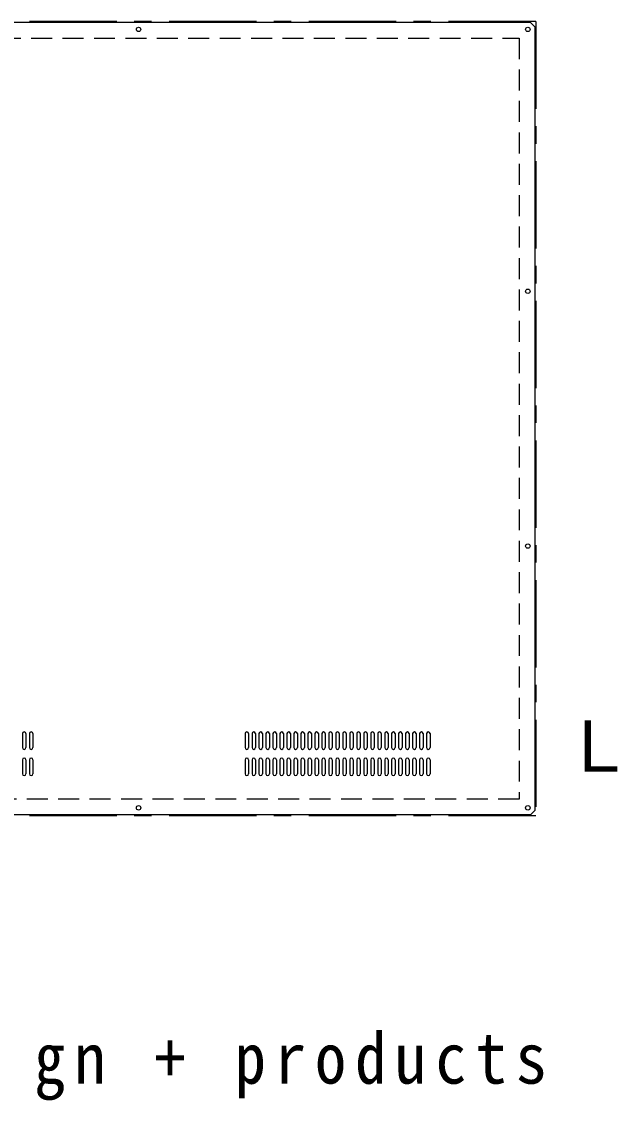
# Model space of a CAD drawing. Units: millimetres, scale not verified. Extents: x -3416 to 4046, y -2178 to 2260.
# Drawn here: x 3363 to 4046, y -2178 to -942 of the extents above; entities that cross this region are included whole.
import ezdxf
from ezdxf.enums import TextEntityAlignment as Align

# ---------------------------------------------------------------- set-up
doc = ezdxf.new("R2010")
doc.units = ezdxf.units.MM
doc.header["$LTSCALE"] = 20
doc.linetypes.add('CHAIN1', pattern=[8, 5, -1, 1, -1])
doc.linetypes.add('DASHED1', pattern=[1.8, 1.2, -0.6])
doc.layers.add('0-0', color=7, linetype='Continuous')
doc.styles.add('ＭＳ ゴシック', font='')
doc.styles.add('ＭＳ 明朝', font='')
doc.styles.get('ＭＳ ゴシック').set_extended_font_data('MS Gothic')
doc.styles.get('ＭＳ 明朝').set_extended_font_data('MS Mincho')

msp = doc.modelspace()

# ---------------------------------------------------------------- linework, layer by layer
at = {"layer": '0-0', "color": 4, "linetype": 'CHAIN1'}
msp.add_line((3952.47, -941.71), (-3327.53, -941.71), dxfattribs=at)
at = {"layer": '0-0'}
for p, q in [((3946.47, -942.71), (2114.47, -942.71)), ((3946.47, -942.71), (3951.47, -947.71)), ((3951.47, -947.71), (3951.47, -1845.71)), ((3364.47, -1757.71), (3364.47, -1773.71)), ((3368.47, -1757.71), (3368.47, -1773.71)), ((3372.47, -1757.71), (3372.47, -1773.71)), ((3376.47, -1757.71), (3376.47, -1773.71)), ((3619.47, -1757.71), (3619.47, -1773.71)), ((3623.47, -1757.71), (3623.47, -1773.71)), ((3627.47, -1757.71), (3627.47, -1773.71)), ((3631.47, -1757.71), (3631.47, -1773.71)), ((3635.47, -1757.71), (3635.47, -1773.71)), ((3639.47, -1757.71), (3639.47, -1773.71)), ((3643.47, -1757.71), (3643.47, -1773.71)), ((3647.47, -1757.71), (3647.47, -1773.71)), ((3651.47, -1757.71), (3651.47, -1773.71)), ((3655.47, -1757.71), (3655.47, -1773.71)), ((3659.47, -1757.71), (3659.47, -1773.71)), ((3663.47, -1757.71), (3663.47, -1773.71)), ((3667.47, -1757.71), (3667.47, -1773.71)), ((3671.47, -1757.71), (3671.47, -1773.71)), ((3675.47, -1757.71), (3675.47, -1773.71)), ((3679.47, -1757.71), (3679.47, -1773.71)), ((3683.47, -1757.71), (3683.47, -1773.71)), ((3687.47, -1757.71), (3687.47, -1773.71)), ((3691.47, -1757.71), (3691.47, -1773.71)), ((3695.47, -1757.71), (3695.47, -1773.71)), ((3699.47, -1757.71), (3699.47, -1773.71)), ((3703.47, -1757.71), (3703.47, -1773.71)), ((3707.47, -1757.71), (3707.47, -1773.71)), ((3711.47, -1757.71), (3711.47, -1773.71)), ((3715.47, -1757.71), (3715.47, -1773.71)), ((3719.47, -1757.71), (3719.47, -1773.71)), ((3723.47, -1757.71), (3723.47, -1773.71)), ((3727.47, -1757.71), (3727.47, -1773.71)), ((3731.47, -1757.71), (3731.47, -1773.71)), ((3735.47, -1757.71), (3735.47, -1773.71)), ((3739.47, -1757.71), (3739.47, -1773.71)), ((3743.47, -1757.71), (3743.47, -1773.71)), ((3747.47, -1757.71), (3747.47, -1773.71)), ((3751.47, -1757.71), (3751.47, -1773.71)), ((3755.47, -1757.71), (3755.47, -1773.71)), ((3759.47, -1757.71), (3759.47, -1773.71)), ((3763.47, -1757.71), (3763.47, -1773.71)), ((3767.47, -1757.71), (3767.47, -1773.71)), ((3771.47, -1757.71), (3771.47, -1773.71)), ((3775.47, -1757.71), (3775.47, -1773.71)), ((3779.47, -1757.71), (3779.47, -1773.71)), ((3783.47, -1757.71), (3783.47, -1773.71)), ((3787.47, -1757.71), (3787.47, -1773.71)), ((3791.47, -1757.71), (3791.47, -1773.71)), ((3795.47, -1757.71), (3795.47, -1773.71)), ((3799.47, -1757.71), (3799.47, -1773.71)), ((3803.47, -1757.71), (3803.47, -1773.71)), ((3807.47, -1757.71), (3807.47, -1773.71)), ((3811.47, -1757.71), (3811.47, -1773.71)), ((3815.47, -1757.71), (3815.47, -1773.71)), ((3819.47, -1757.71), (3819.47, -1773.71)), ((3823.47, -1757.71), (3823.47, -1773.71)), ((3827.47, -1757.71), (3827.47, -1773.71)), ((3831.47, -1757.71), (3831.47, -1773.71)), ((3364.47, -1787.71), (3364.47, -1803.71)), ((3368.47, -1787.71), (3368.47, -1803.71)), ((3372.47, -1787.71), (3372.47, -1803.71)), ((3376.47, -1787.71), (3376.47, -1803.71)), ((3619.47, -1787.71), (3619.47, -1803.71)), ((3623.47, -1787.71), (3623.47, -1803.71)), ((3627.47, -1787.71), (3627.47, -1803.71)), ((3631.47, -1787.71), (3631.47, -1803.71)), ((3635.47, -1787.71), (3635.47, -1803.71)), ((3639.47, -1787.71), (3639.47, -1803.71)), ((3643.47, -1787.71), (3643.47, -1803.71)), ((3647.47, -1787.71), (3647.47, -1803.71)), ((3651.47, -1787.71), (3651.47, -1803.71)), ((3655.47, -1787.71), (3655.47, -1803.71)), ((3659.47, -1787.71), (3659.47, -1803.71)), ((3663.47, -1787.71), (3663.47, -1803.71)), ((3667.47, -1787.71), (3667.47, -1803.71)), ((3671.47, -1787.71), (3671.47, -1803.71)), ((3675.47, -1787.71), (3675.47, -1803.71)), ((3679.47, -1787.71), (3679.47, -1803.71)), ((3683.47, -1787.71), (3683.47, -1803.71)), ((3687.47, -1787.71), (3687.47, -1803.71)), ((3691.47, -1787.71), (3691.47, -1803.71)), ((3695.47, -1787.71), (3695.47, -1803.71)), ((3699.47, -1787.71), (3699.47, -1803.71)), ((3703.47, -1787.71), (3703.47, -1803.71)), ((3707.47, -1787.71), (3707.47, -1803.71)), ((3711.47, -1787.71), (3711.47, -1803.71)), ((3715.47, -1787.71), (3715.47, -1803.71)), ((3719.47, -1787.71), (3719.47, -1803.71)), ((3723.47, -1787.71), (3723.47, -1803.71)), ((3727.47, -1787.71), (3727.47, -1803.71)), ((3731.47, -1787.71), (3731.47, -1803.71)), ((3735.47, -1787.71), (3735.47, -1803.71)), ((3739.47, -1787.71), (3739.47, -1803.71)), ((3743.47, -1787.71), (3743.47, -1803.71)), ((3747.47, -1787.71), (3747.47, -1803.71)), ((3751.47, -1787.71), (3751.47, -1803.71)), ((3755.47, -1787.71), (3755.47, -1803.71)), ((3759.47, -1787.71), (3759.47, -1803.71)), ((3763.47, -1787.71), (3763.47, -1803.71)), ((3767.47, -1787.71), (3767.47, -1803.71)), ((3771.47, -1787.71), (3771.47, -1803.71)), ((3775.47, -1787.71), (3775.47, -1803.71)), ((3779.47, -1787.71), (3779.47, -1803.71)), ((3783.47, -1787.71), (3783.47, -1803.71)), ((3787.47, -1787.71), (3787.47, -1803.71)), ((3791.47, -1787.71), (3791.47, -1803.71)), ((3795.47, -1787.71), (3795.47, -1803.71)), ((3799.47, -1787.71), (3799.47, -1803.71)), ((3803.47, -1787.71), (3803.47, -1803.71)), ((3807.47, -1787.71), (3807.47, -1803.71)), ((3811.47, -1787.71), (3811.47, -1803.71)), ((3815.47, -1787.71), (3815.47, -1803.71)), ((3819.47, -1787.71), (3819.47, -1803.71)), ((3823.47, -1787.71), (3823.47, -1803.71)), ((3827.47, -1787.71), (3827.47, -1803.71)), ((3831.47, -1787.71), (3831.47, -1803.71)), ((3946.47, -1850.71), (2114.47, -1850.71)), ((3946.47, -1850.71), (3951.47, -1845.71))]:
    msp.add_line(p, q, dxfattribs=at)
at = {"layer": '0-0', "linetype": 'DASHED1'}
for p, q in [((2114.47, -960.71), (3933.47, -960.71)), ((3933.47, -960.71), (3933.47, -1832.71)), ((3933.47, -1832.71), (2114.47, -1832.71))]:
    msp.add_line(p, q, dxfattribs=at)
at = {"layer": '0-0', "color": 4, "linetype": 'CHAIN1'}
msp.add_lwpolyline([(3952.47, -941.71), (3952.47, -1851.71), (-3327.53, -1851.71)], dxfattribs=at)
at = {"layer": '0-0'}
for centre in [(3497.47, -950.71), (3943.47, -950.71), (3943.47, -1250.71), (3943.47, -1542.71), (3497.47, -1842.71), (3943.47, -1842.71)]:
    msp.add_circle(centre, 2.5, dxfattribs=at)
for centre, start, end in [((3366.47, -1757.71), 0, 180), ((3374.47, -1757.71), 0, 180), ((3621.47, -1757.71), 0, 180), ((3629.47, -1757.71), 0, 180), ((3637.47, -1757.71), 0, 180), ((3645.47, -1757.71), 0, 180), ((3653.47, -1757.71), 0, 180), ((3661.47, -1757.71), 0, 180), ((3669.47, -1757.71), 0, 180), ((3677.47, -1757.71), 0, 180), ((3685.47, -1757.71), 0, 180), ((3693.47, -1757.71), 0, 180), ((3701.47, -1757.71), 0, 180), ((3709.47, -1757.71), 0, 180), ((3717.47, -1757.71), 0, 180), ((3725.47, -1757.71), 0, 180), ((3733.47, -1757.71), 0, 180), ((3741.47, -1757.71), 0, 180), ((3749.47, -1757.71), 0, 180), ((3757.47, -1757.71), 0, 180), ((3765.47, -1757.71), 0, 180), ((3773.47, -1757.71), 0, 180), ((3781.47, -1757.71), 0, 180), ((3789.47, -1757.71), 0, 180), ((3797.47, -1757.71), 0, 180), ((3805.47, -1757.71), 0, 180), ((3813.47, -1757.71), 0, 180), ((3821.47, -1757.71), 0, 180), ((3829.47, -1757.71), 0, 180), ((3366.47, -1773.71), 180, 0), ((3374.47, -1773.71), 180, 0), ((3621.47, -1773.71), 180, 0), ((3629.47, -1773.71), 180, 0), ((3637.47, -1773.71), 180, 0), ((3645.47, -1773.71), 180, 0), ((3653.47, -1773.71), 180, 0), ((3661.47, -1773.71), 180, 0), ((3669.47, -1773.71), 180, 0), ((3677.47, -1773.71), 180, 0), ((3685.47, -1773.71), 180, 0), ((3693.47, -1773.71), 180, 0), ((3701.47, -1773.71), 180, 0), ((3709.47, -1773.71), 180, 0), ((3717.47, -1773.71), 180, 0), ((3725.47, -1773.71), 180, 0), ((3733.47, -1773.71), 180, 0), ((3741.47, -1773.71), 180, 0), ((3749.47, -1773.71), 180, 0), ((3757.47, -1773.71), 180, 0), ((3765.47, -1773.71), 180, 0), ((3773.47, -1773.71), 180, 0), ((3781.47, -1773.71), 180, 0), ((3789.47, -1773.71), 180, 0), ((3797.47, -1773.71), 180, 0), ((3805.47, -1773.71), 180, 0), ((3813.47, -1773.71), 180, 0), ((3821.47, -1773.71), 180, 0), ((3829.47, -1773.71), 180, 0), ((3366.47, -1787.71), 0, 180), ((3374.47, -1787.71), 0, 180), ((3621.47, -1787.71), 0, 180), ((3629.47, -1787.71), 0, 180), ((3637.47, -1787.71), 0, 180), ((3645.47, -1787.71), 0, 180), ((3653.47, -1787.71), 0, 180), ((3661.47, -1787.71), 0, 180), ((3669.47, -1787.71), 0, 180), ((3677.47, -1787.71), 0, 180), ((3685.47, -1787.71), 0, 180), ((3693.47, -1787.71), 0, 180), ((3701.47, -1787.71), 0, 180), ((3709.47, -1787.71), 0, 180), ((3717.47, -1787.71), 0, 180), ((3725.47, -1787.71), 0, 180), ((3733.47, -1787.71), 0, 180), ((3741.47, -1787.71), 0, 180), ((3749.47, -1787.71), 0, 180), ((3757.47, -1787.71), 0, 180), ((3765.47, -1787.71), 0, 180), ((3773.47, -1787.71), 0, 180), ((3781.47, -1787.71), 0, 180), ((3789.47, -1787.71), 0, 180), ((3797.47, -1787.71), 0, 180), ((3805.47, -1787.71), 0, 180), ((3813.47, -1787.71), 0, 180), ((3821.47, -1787.71), 0, 180), ((3829.47, -1787.71), 0, 180), ((3366.47, -1803.71), 180, 0), ((3374.47, -1803.71), 180, 0), ((3621.47, -1803.71), 180, 0), ((3629.47, -1803.71), 180, 0), ((3637.47, -1803.71), 180, 0), ((3645.47, -1803.71), 180, 0), ((3653.47, -1803.71), 180, 0), ((3661.47, -1803.71), 180, 0), ((3669.47, -1803.71), 180, 0), ((3677.47, -1803.71), 180, 0), ((3685.47, -1803.71), 180, 0), ((3693.47, -1803.71), 180, 0), ((3701.47, -1803.71), 180, 0), ((3709.47, -1803.71), 180, 0), ((3717.47, -1803.71), 180, 0), ((3725.47, -1803.71), 180, 0), ((3733.47, -1803.71), 180, 0), ((3741.47, -1803.71), 180, 0), ((3749.47, -1803.71), 180, 0), ((3757.47, -1803.71), 180, 0), ((3765.47, -1803.71), 180, 0), ((3773.47, -1803.71), 180, 0), ((3781.47, -1803.71), 180, 0), ((3789.47, -1803.71), 180, 0), ((3797.47, -1803.71), 180, 0), ((3805.47, -1803.71), 180, 0), ((3813.47, -1803.71), 180, 0), ((3821.47, -1803.71), 180, 0), ((3829.47, -1803.71), 180, 0)]:
    msp.add_arc(centre, 2, start, end, dxfattribs=at)

# ---------------------------------------------------------------- texts
at = {"layer": '0-0', "style": 'ＭＳ ゴシック'}
msp.add_text('Ｌ', height=58.65, dxfattribs=at).set_placement((3984.19, -1818.96), align=Align.BOTTOM_LEFT)
at = {"layer": '0-0', "insert": (2734.29, -2178), "char_height": 58.65, "attachment_point": 7, "style": 'ＭＳ 明朝'}
msp.add_mtext('\\T1.28;\\W0.9;Milestone\\~design\\~+\\~products', dxfattribs=at)

doc.saveas('drawing.dxf')
